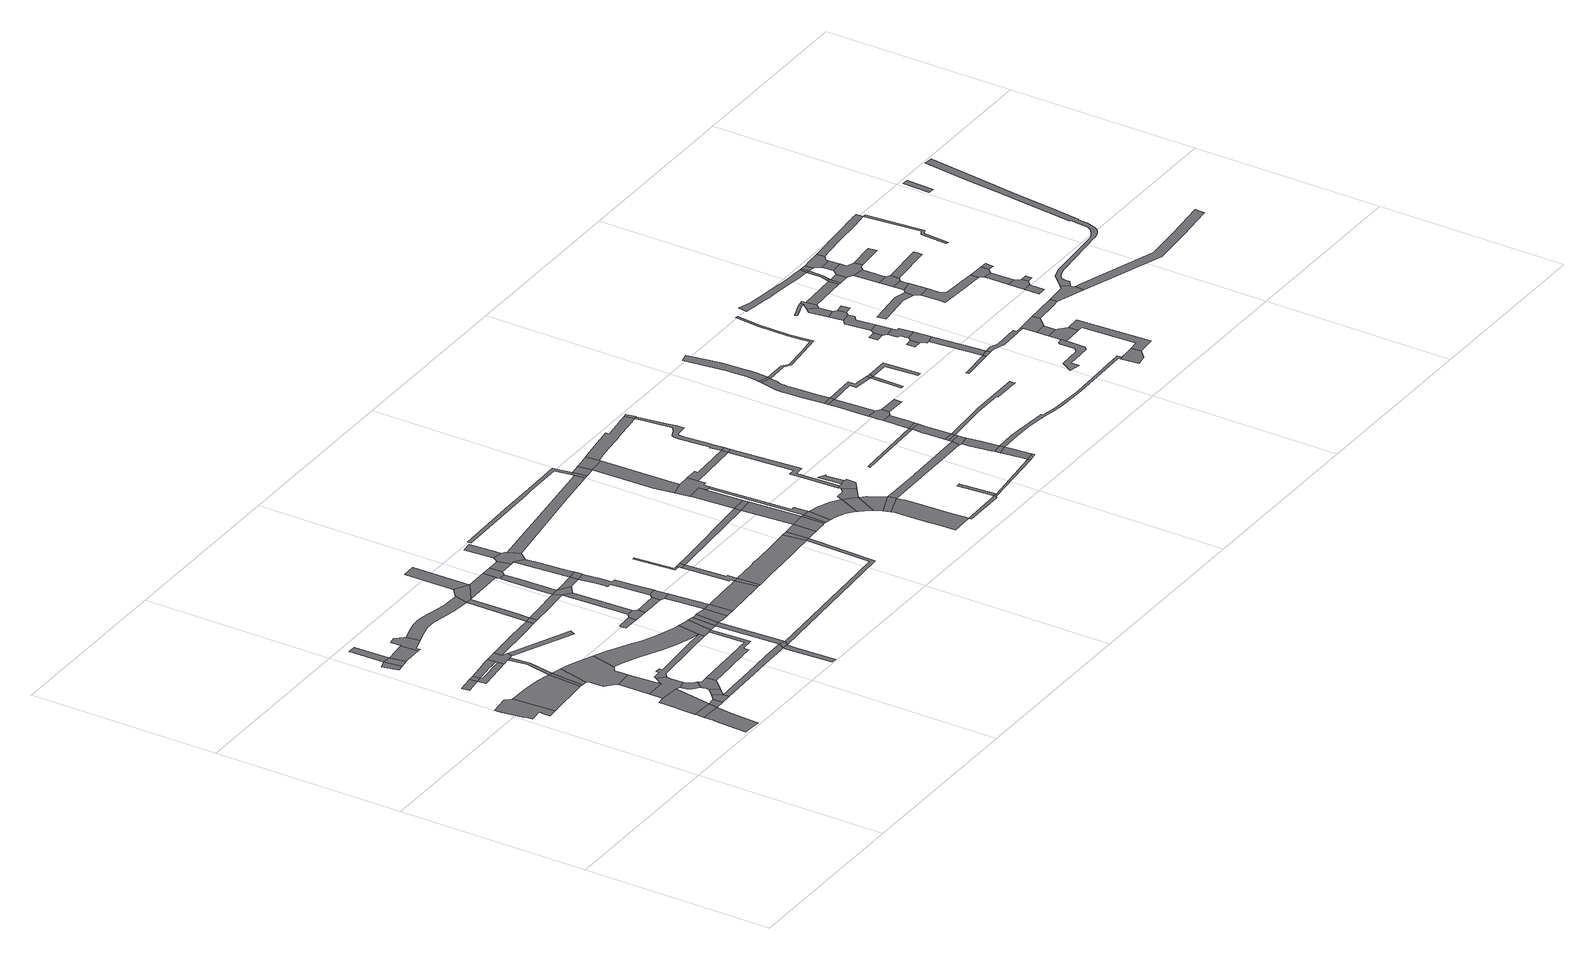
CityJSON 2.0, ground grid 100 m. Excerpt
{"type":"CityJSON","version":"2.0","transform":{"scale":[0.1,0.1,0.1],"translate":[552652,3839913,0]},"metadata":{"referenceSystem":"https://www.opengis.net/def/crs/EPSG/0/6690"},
"CityObjects":{
"road1":{"type":"Road","geometry":[{"type":"MultiSurface","lod":"1","boundaries":[[[0,1,2,3,4,5,6,7,8,9,10,11,12,13]]]}]},
"road2":{"type":"Road","attributes":{"RoadStructureAttribute.sectionType":"1"},"geometry":[{"type":"MultiSurface","lod":"1","boundaries":[[[14,15,16,17,18]]]}]},
"road3":{"type":"Road","attributes":{"RoadStructureAttribute.sectionType":"1"},"geometry":[{"type":"MultiSurface","lod":"1","boundaries":[[[19,20,21,22,23,24,25,26,27,28,29]]]}]},
"road4":{"type":"Road","attributes":{"RoadStructureAttribute.sectionType":"1"},"geometry":[{"type":"MultiSurface","lod":"1","boundaries":[[[30,31,32,33,13,12,34,35]]]}]},
"road5":{"type":"Road","geometry":[{"type":"MultiSurface","lod":"1","boundaries":[[[36,37,19,29,38]]]}]},
"road6":{"type":"Road","geometry":[{"type":"MultiSurface","lod":"1","boundaries":[[[39,40,14,18,41]]]}]},
"road7":{"type":"Road","attributes":{"RoadStructureAttribute.sectionType":"1"},"geometry":[{"type":"MultiSurface","lod":"1","boundaries":[[[42,43,44,45,46]]]}]},
"road8":{"type":"Road","attributes":{"RoadStructureAttribute.sectionType":"1"},"geometry":[{"type":"MultiSurface","lod":"1","boundaries":[[[47,48,49,50,51,36,38,52,53]]]}]},
"road9":{"type":"Road","geometry":[{"type":"MultiSurface","lod":"1","boundaries":[[[42,46,54,55,56]]]}]},
"road10":{"type":"Road","attributes":{"RoadStructureAttribute.sectionType":"1"},"geometry":[{"type":"MultiSurface","lod":"1","boundaries":[[[57,58,41,18,59,60]]]}]},
"road11":{"type":"Road","attributes":{"RoadStructureAttribute.sectionType":"1"},"geometry":[{"type":"MultiSurface","lod":"1","boundaries":[[[61,38,29,62]]]}]},
"road12":{"type":"Road","geometry":[{"type":"MultiSurface","lod":"1","boundaries":[[[63,64,65,42,56]]]}]},
"road13":{"type":"Road","attributes":{"RoadStructureAttribute.sectionType":"1"},"geometry":[{"type":"MultiSurface","lod":"1","boundaries":[[[66,67,68,39,41,69,70,71]]]}]},
"road14":{"type":"Road","geometry":[{"type":"MultiSurface","lod":"1","boundaries":[[[35,34,72,73]]]}]},
"road15":{"type":"Road","attributes":{"RoadStructureAttribute.sectionType":"1"},"geometry":[{"type":"MultiSurface","lod":"1","boundaries":[[[74,55,54,75,76]]]}]},
"road16":{"type":"Road","geometry":[{"type":"MultiSurface","lod":"1","boundaries":[[[77,61,62,78,79]]]}]},
"road17":{"type":"Road","attributes":{"RoadStructureAttribute.sectionType":"1"},"geometry":[{"type":"MultiSurface","lod":"1","boundaries":[[[80,73,72,81,82]]]}]},
"road18":{"type":"Road","attributes":{"RoadStructureAttribute.sectionType":"1"},"geometry":[{"type":"MultiSurface","lod":"1","boundaries":[[[83,84,85,86]]]}]},
"road19":{"type":"Road","geometry":[{"type":"MultiSurface","lod":"1","boundaries":[[[87,86,85,47,53,88,89,90,91]]]}]},
"road20":{"type":"Road","attributes":{"RoadStructureAttribute.sectionType":"1"},"geometry":[{"type":"MultiSurface","lod":"1","boundaries":[[[92,77,79,93]]]}]},
"road21":{"type":"Road","attributes":{"RoadStructureAttribute.sectionType":"1"},"geometry":[{"type":"MultiSurface","lod":"1","boundaries":[[[94,95,96,97,35,73]]]}]},
"road22":{"type":"Road","attributes":{"RoadStructureAttribute.sectionType":"1"},"geometry":[{"type":"MultiSurface","lod":"1","boundaries":[[[98,99,89,88,100,101,102,103]]]}]},
"road23":{"type":"Road","geometry":[{"type":"MultiSurface","lod":"1","boundaries":[[[104,105,106,107,108,82,81,109,110,111,112,84,83,113,114,115,116,117,118,119]]]}]},
"road24":{"type":"Road","geometry":[{"type":"MultiSurface","lod":"1","boundaries":[[[120,66,71,57,60,96,95,121,122,123]]]}]},
"road25":{"type":"Road","geometry":[{"type":"MultiSurface","lod":"1","boundaries":[[[124,125,103,102,126,127,92,93,128,129]]]}]},
"road26":{"type":"Road","geometry":[{"type":"MultiSurface","lod":"1","boundaries":[[[130,131,132,133,134,135,74,76,136,137,138,139,140,141]]]}]},
"road27":{"type":"Road","attributes":{"RoadStructureAttribute.sectionType":"1"},"geometry":[{"type":"MultiSurface","lod":"1","boundaries":[[[142,143,122,121]]]}]},
"road28":{"type":"Road","attributes":{"RoadStructureAttribute.sectionType":"1"},"geometry":[{"type":"MultiSurface","lod":"1","boundaries":[[[144,145,146,147,120,123,148,149]]]}]},
"road29":{"type":"Road","attributes":{"RoadStructureAttribute.sectionType":"1"},"geometry":[{"type":"MultiSurface","lod":"1","boundaries":[[[150,151,152,153,154,79,78,155,156,157,158,159]]]}]},
"road30":{"type":"Road","attributes":{"RoadStructureAttribute.sectionType":"1"},"geometry":[{"type":"MultiSurface","lod":"1","boundaries":[[[160,161,162,163,164,165,166,87,91,167,168,169]]]}]},
"road31":{"type":"Road","attributes":{"RoadStructureAttribute.sectionType":"1"},"geometry":[{"type":"MultiSurface","lod":"1","boundaries":[[[170,171,172,173,174,175,176,141,140,177,178,179,180,181,182,183,184,185,186,187]]]}]},
"road32":{"type":"Road","attributes":{"RoadStructureAttribute.sectionType":"1"},"geometry":[{"type":"MultiSurface","lod":"1","boundaries":[[[188,189,190,191,192,193,194,195,119,118,196,197,198,199,200,201,202,160,203]]]}]},
"road33":{"type":"Road","attributes":{"RoadStructureAttribute.sectionType":"1"},"geometry":[{"type":"MultiSurface","lod":"1","boundaries":[[[204,205,206,207,208,209,210,211,212,213,214,215,216,129,128]]]}]},
"road34":{"type":"Road","geometry":[{"type":"MultiSurface","lod":"1","boundaries":[[[217,144,149,218]]]}]},
"road35":{"type":"Road","attributes":{"RoadStructureAttribute.sectionType":"1"},"geometry":[{"type":"MultiSurface","lod":"1","boundaries":[[[159,219,220,221,222,223,224,225]]]}]},
"road36":{"type":"Road","attributes":{"RoadStructureAttribute.sectionType":"1"},"geometry":[{"type":"MultiSurface","lod":"1","boundaries":[[[186,226,144,217,227,228]]]}]},
"road37":{"type":"Road","geometry":[{"type":"MultiSurface","lod":"1","boundaries":[[[150,159,225,229]]]}]},
"road38":{"type":"Road","geometry":[{"type":"MultiSurface","lod":"1","boundaries":[[[230,231,232,233,234,235,236,237]]]}]},
"road39":{"type":"Road","geometry":[{"type":"MultiSurface","lod":"1","boundaries":[[[238,203,160,169,239,212,211,240]]]}]},
"road40":{"type":"Road","attributes":{"RoadStructureAttribute.sectionType":"1"},"geometry":[{"type":"MultiSurface","lod":"1","boundaries":[[[241,242,217,218,243,244,245]]]}]},
"road41":{"type":"Road","attributes":{"RoadStructureAttribute.sectionType":"1"},"geometry":[{"type":"MultiSurface","lod":"1","boundaries":[[[246,247,150,229]]]}]},
"road42":{"type":"Road","geometry":[{"type":"MultiSurface","lod":"1","boundaries":[[[248,249,250,187,186,228,251]]]}]},
"road43":{"type":"Road","geometry":[{"type":"MultiSurface","lod":"1","boundaries":[[[252,230,237,253,254,255,256,257]]]}]},
"road44":{"type":"Road","attributes":{"RoadStructureAttribute.sectionType":"1"},"geometry":[{"type":"MultiSurface","lod":"1","boundaries":[[[240,211,247,258]]]}]},
"road45":{"type":"Road","geometry":[{"type":"MultiSurface","lod":"1","boundaries":[[[259,258,247,246,260]]]}]},
"road46":{"type":"Road","attributes":{"RoadStructureAttribute.sectionType":"1"},"geometry":[{"type":"MultiSurface","lod":"1","boundaries":[[[245,261,262,263,264,265,252,257,266,267,268,269]]]}]},
"road47":{"type":"Road","attributes":{"RoadStructureAttribute.sectionType":"1"},"geometry":[{"type":"MultiSurface","lod":"1","boundaries":[[[270,271,251,228,272,273,274,275]]]}]},
"road48":{"type":"Road","attributes":{"RoadStructureAttribute.sectionType":"1"},"geometry":[{"type":"MultiSurface","lod":"1","boundaries":[[[276,277,248,251]]]}]},
"road49":{"type":"Road","attributes":{"RoadStructureAttribute.sectionType":"1"},"geometry":[{"type":"MultiSurface","lod":"1","boundaries":[[[278,279,280,260,246,281,282,283]]]}]},
"road50":{"type":"Road","attributes":{"RoadStructureAttribute.sectionType":"1"},"geometry":[{"type":"MultiSurface","lod":"1","boundaries":[[[284,285,286,255,254,287,288,289]]]}]},
"road51":{"type":"Road","geometry":[{"type":"MultiSurface","lod":"1","boundaries":[[[290,241,245,269,291,292,293]]]}]},
"road52":{"type":"Road","attributes":{"RoadStructureAttribute.sectionType":"1"},"geometry":[{"type":"MultiSurface","lod":"1","boundaries":[[[294,295,296,297,298,299,300,241,290]]]}]},
"road53":{"type":"Road","geometry":[{"type":"MultiSurface","lod":"1","boundaries":[[[301,283,282,302,303,304]]]}]},
"road54":{"type":"Road","attributes":{"RoadStructureAttribute.sectionType":"1"},"geometry":[{"type":"MultiSurface","lod":"1","boundaries":[[[305,306,307,283,301]]]}]},
"road55":{"type":"Road","attributes":{"RoadStructureAttribute.sectionType":"1"},"geometry":[{"type":"MultiSurface","lod":"1","boundaries":[[[308,309,310,290,293,311,312]]]}]},
"road56":{"type":"Road","geometry":[{"type":"MultiSurface","lod":"1","boundaries":[[[313,270,275,314,315,298,297,316]]]}]},
"road57":{"type":"Road","geometry":[{"type":"MultiSurface","lod":"1","boundaries":[[[317,318,319,284,289,306,305]]]}]},
"road58":{"type":"Road","attributes":{"RoadStructureAttribute.sectionType":"1"},"geometry":[{"type":"MultiSurface","lod":"1","boundaries":[[[320,321,322,323,324,325,326,327,312,328,329,330,331,332,333,334,335,336,319,318]]]}]},
"road59":{"type":"Road","attributes":{"RoadStructureAttribute.sectionType":"1"},"geometry":[{"type":"MultiSurface","lod":"1","boundaries":[[[337,338,313,316,339]]]}]},
"road60":{"type":"Road","geometry":[{"type":"MultiSurface","lod":"1","boundaries":[[[340,341,308,312,327]]]}]},
"road61":{"type":"Road","attributes":{"RoadStructureAttribute.sectionType":"1"},"geometry":[{"type":"MultiSurface","lod":"1","boundaries":[[[342,343,344,345,346,347,304,303,348,349,350,351,352]]]}]},
"road62":{"type":"Road","attributes":{"RoadStructureAttribute.sectionType":"1"},"geometry":[{"type":"MultiSurface","lod":"1","boundaries":[[[353,354,355,308,341,356,357,358]]]}]},
"road63":{"type":"Road","geometry":[{"type":"MultiSurface","lod":"1","boundaries":[[[359,360,361,337,339,362,353,358,363,364,365,366,367]]]}]},
"road64":{"type":"Road","attributes":{"RoadStructureAttribute.sectionType":"1"},"geometry":[{"type":"MultiSurface","lod":"1","boundaries":[[[368,369,370,359,367]]]}]},
"road65":{"type":"Road","attributes":{"RoadStructureAttribute.sectionType":"1"},"geometry":[{"type":"MultiSurface","lod":"1","boundaries":[[[371,372,373,374,375,376,229,225]]]}]},
"road66":{"type":"Road","geometry":[{"type":"MultiSurface","lod":"1","boundaries":[[[377,342,352,378]]]}]},
"road67":{"type":"Road","attributes":{"RoadStructureAttribute.sectionType":"1"},"geometry":[{"type":"MultiSurface","lod":"1","boundaries":[[[379,380,381,382,383,384,342,377]]]}]},
"road68":{"type":"Road","geometry":[{"type":"MultiSurface","lod":"1","boundaries":[[[385,386,387,388,389,390]]]}]},
"road69":{"type":"Road","geometry":[{"type":"MultiSurface","lod":"1","boundaries":[[[391,390,389,382,381]]]}]},
"road70":{"type":"Road","attributes":{"RoadStructureAttribute.sectionType":"1"},"geometry":[{"type":"MultiSurface","lod":"1","boundaries":[[[392,393,394,395,396,397,377,378,398,399,400,401,402,403,374]]]}]},
"road71":{"type":"Road","attributes":{"RoadStructureAttribute.sectionType":"1"},"geometry":[{"type":"MultiSurface","lod":"1","boundaries":[[[404,405,406,407,364,363,408,409,410,411,412,413,414,415]]]}]},
"road72":{"type":"Road","attributes":{"RoadStructureAttribute.sectionType":"1"},"geometry":[{"type":"MultiSurface","lod":"1","boundaries":[[[416,417,391,381,418,419]]]}]},
"road73":{"type":"Road","attributes":{"RoadStructureAttribute.sectionType":"1"},"geometry":[{"type":"MultiSurface","lod":"1","boundaries":[[[420,421,422,423,424,425,426,427,428,429,430,431,432,433]]]}]},
"road74":{"type":"Road","geometry":[{"type":"MultiSurface","lod":"1","boundaries":[[[434,392,374,373]]]}]},
"road75":{"type":"Road","attributes":{"RoadStructureAttribute.sectionType":"1"},"geometry":[{"type":"MultiSurface","lod":"1","boundaries":[[[435,434,373,436,437]]]}]},
"road76":{"type":"Road","geometry":[{"type":"MultiSurface","lod":"1","boundaries":[[[438,435,437,439,440,441]]]}]},
"road77":{"type":"Road","attributes":{"RoadStructureAttribute.sectionType":"1"},"geometry":[{"type":"MultiSurface","lod":"1","boundaries":[[[438,441,442,443]]]}]},
"road78":{"type":"Road","attributes":{"RoadStructureAttribute.sectionType":"1"},"geometry":[{"type":"MultiSurface","lod":"1","boundaries":[[[444,419,435,438]]]}]},
"road79":{"type":"Road","geometry":[{"type":"MultiSurface","lod":"1","boundaries":[[[443,442,445,446]]]}]},
"road80":{"type":"Road","geometry":[{"type":"MultiSurface","lod":"1","boundaries":[[[447,416,419,444]]]}]},
"road81":{"type":"Road","attributes":{"RoadStructureAttribute.sectionType":"1"},"geometry":[{"type":"MultiSurface","lod":"1","boundaries":[[[448,449,450,416,447]]]}]},
"road82":{"type":"Road","attributes":{"RoadStructureAttribute.sectionType":"1"},"geometry":[{"type":"MultiSurface","lod":"1","boundaries":[[[451,452,453,454,443,446]]]}]},
"road83":{"type":"Road","geometry":[{"type":"MultiSurface","lod":"1","boundaries":[[[432,431,404,415,455]]]}]},
"road84":{"type":"Road","geometry":[{"type":"MultiSurface","lod":"1","boundaries":[[[456,457,458,459,460,461,446,445,462,463,464,465,466]]]}]},
"road85":{"type":"Road","geometry":[{"type":"MultiSurface","lod":"1","boundaries":[[[467,468,469,449,448,470,471,454,453,472,473,474]]]}]},
"road86":{"type":"Road","attributes":{"RoadStructureAttribute.sectionType":"1"},"geometry":[{"type":"MultiSurface","lod":"1","boundaries":[[[475,432,455,476,477]]]}]},
"road87":{"type":"Road","attributes":{"RoadStructureAttribute.sectionType":"1"},"geometry":[{"type":"MultiSurface","lod":"1","boundaries":[[[478,479,477,480,481,482,469,468]]]}]},
"road88":{"type":"Road","attributes":{"RoadStructureAttribute.sectionType":"1"},"geometry":[{"type":"MultiSurface","lod":"1","boundaries":[[[483,484,485,486,487,488,489,490,491,492,493,494,495,496,497,498]]]}]},
"road89":{"type":"Road","attributes":{"RoadStructureAttribute.sectionType":"1"},"geometry":[{"type":"MultiSurface","lod":"1","boundaries":[[[466,465,499,500,501,502]]]}]},
"road90":{"type":"Road","geometry":[{"type":"MultiSurface","lod":"1","boundaries":[[[503,504,505,475,477,479,506,507,508]]]}]},
"road91":{"type":"Road","geometry":[{"type":"MultiSurface","lod":"1","boundaries":[[[509,510,511,512,490,489]]]}]},
"road92":{"type":"Road","attributes":{"RoadStructureAttribute.sectionType":"1"},"geometry":[{"type":"MultiSurface","lod":"1","boundaries":[[[513,514,515,516,502,501,517,511,510]]]}]},
"road93":{"type":"Road","attributes":{"RoadStructureAttribute.sectionType":"1"},"geometry":[{"type":"MultiSurface","lod":"1","boundaries":[[[518,519,520,466,502,521]]]}]},
"road94":{"type":"Road","attributes":{"RoadStructureAttribute.sectionType":"1"},"geometry":[{"type":"MultiSurface","lod":"1","boundaries":[[[522,523,498,524,525,526]]]}]},
"road95":{"type":"Road","geometry":[{"type":"MultiSurface","lod":"1","boundaries":[[[527,528,529,530,531,532,518,521]]]}]},
"road96":{"type":"Road","attributes":{"RoadStructureAttribute.sectionType":"1"},"geometry":[{"type":"MultiSurface","lod":"1","boundaries":[[[533,534,467,474,535,536,537]]]}]},
"road97":{"type":"Road","attributes":{"RoadStructureAttribute.sectionType":"1"},"geometry":[{"type":"MultiSurface","lod":"1","boundaries":[[[538,539,540,530,529]]]}]},
"road98":{"type":"Road","attributes":{"RoadStructureAttribute.sectionType":"1"},"geometry":[{"type":"MultiSurface","lod":"1","boundaries":[[[541,542,543,536,544,545,532,531]]]}]},
"road99":{"type":"Road","geometry":[{"type":"MultiSurface","lod":"1","boundaries":[[[546,547,548,522,549]]]}]},
"road100":{"type":"Road","attributes":{"RoadStructureAttribute.sectionType":"1"},"geometry":[{"type":"MultiSurface","lod":"1","boundaries":[[[550,551,552,553,554,555,556,503,508,557,558,559,560,561,562,563,564]]]}]},
"road101":{"type":"Road","geometry":[{"type":"MultiSurface","lod":"1","boundaries":[[[565,537,536,543]]]}]},
"road102":{"type":"Road","attributes":{"RoadStructureAttribute.sectionType":"1"},"geometry":[{"type":"MultiSurface","lod":"1","boundaries":[[[566,567,568,569,570,509,489,571,572,573,574]]]}]},
"road103":{"type":"Road","attributes":{"RoadStructureAttribute.sectionType":"1"},"geometry":[{"type":"MultiSurface","lod":"1","boundaries":[[[575,576,577,578,579,580,581,582,583,584,585,564,586,587,588,589,590,591,592,593,594,595,596,597,598,537,565]]]}]},
"road104":{"type":"Road","attributes":{"RoadStructureAttribute.sectionType":"1"},"geometry":[{"type":"MultiSurface","lod":"1","boundaries":[[[599,549,522,526,600]]]}]},
"road105":{"type":"Road","geometry":[{"type":"MultiSurface","lod":"1","boundaries":[[[601,550,564,585,602]]]}]},
"road106":{"type":"Road","attributes":{"RoadStructureAttribute.sectionType":"1"},"geometry":[{"type":"MultiSurface","lod":"1","boundaries":[[[603,604,605,606,607,608,609]]]}]},
"road107":{"type":"Road","geometry":[{"type":"MultiSurface","lod":"1","boundaries":[[[610,599,600,611]]]}]},
"road108":{"type":"Road","attributes":{"RoadStructureAttribute.sectionType":"1"},"geometry":[{"type":"MultiSurface","lod":"1","boundaries":[[[612,613,614,615,599,610]]]}]},
"road109":{"type":"Road","geometry":[{"type":"MultiSurface","lod":"1","boundaries":[[[616,617,613,612]]]}]},
"road110":{"type":"Road","attributes":{"RoadStructureAttribute.sectionType":"1"},"geometry":[{"type":"MultiSurface","lod":"1","boundaries":[[[618,619,620,621,622,617,616]]]}]},
"road111":{"type":"Road","geometry":[{"type":"MultiSurface","lod":"1","boundaries":[[[623,624,566,574,620,619]]]}]},
"road112":{"type":"Road","attributes":{"RoadStructureAttribute.sectionType":"1"},"geometry":[{"type":"MultiSurface","lod":"1","boundaries":[[[625,626,627,566,624]]]}]},
"road113":{"type":"Road","geometry":[{"type":"MultiSurface","lod":"1","boundaries":[[[628,629,626,625]]]}]},
"road114":{"type":"Road","attributes":{"RoadStructureAttribute.sectionType":"1"},"geometry":[{"type":"MultiSurface","lod":"1","boundaries":[[[630,631,609,632,633,634,629,628]]]}]},
"road115":{"type":"Road","geometry":[{"type":"MultiSurface","lod":"1","boundaries":[[[635,603,609,631]]]}]},
"road116":{"type":"Road","attributes":{"RoadStructureAttribute.sectionType":"1"},"geometry":[{"type":"MultiSurface","lod":"1","boundaries":[[[636,637,638,639,603,635]]]}]},
"road117":{"type":"Road","geometry":[{"type":"MultiSurface","lod":"1","boundaries":[[[640,641,642,643,638,637,644,645]]]}]},
"road118":{"type":"Road","attributes":{"RoadStructureAttribute.sectionType":"1"},"geometry":[{"type":"MultiSurface","lod":"1","boundaries":[[[646,647,648,641,640,649,650,651,652]]]}]},
"road119":{"type":"Road","geometry":[{"type":"MultiSurface","lod":"1","boundaries":[[[653,654,646,652]]]}]},
"road120":{"type":"Road","geometry":[{"type":"MultiSurface","lod":"1","boundaries":[[[655,656,645,644]]]}]},
"road121":{"type":"Road","attributes":{"RoadStructureAttribute.sectionType":"1"},"geometry":[{"type":"MultiSurface","lod":"1","boundaries":[[[657,658,659,660,661,662,663,664,665,654,653,666,667,668,669,670,671,672,673,674]]]}]},
"road122":{"type":"Road","geometry":[{"type":"MultiSurface","lod":"1","boundaries":[[[675,657,674,676]]]}]},
"road123":{"type":"Road","attributes":{"RoadStructureAttribute.sectionType":"1"},"geometry":[{"type":"MultiSurface","lod":"1","boundaries":[[[677,678,679,680,681,682,683,684,685,686,628,625]]]}]},
"road124":{"type":"Road","attributes":{"RoadStructureAttribute.sectionType":"1"},"geometry":[{"type":"MultiSurface","lod":"1","boundaries":[[[687,688,653,652,689,690,691,692]]]}]},
"road125":{"type":"Road","attributes":{"RoadStructureAttribute.sectionType":"1"},"geometry":[{"type":"MultiSurface","lod":"1","boundaries":[[[693,694,695,696,697,698,699,700,701,702,703,704,705,706,707,708,709,710,711,712,675,676]]]}]},
"road126":{"type":"Road","geometry":[{"type":"MultiSurface","lod":"1","boundaries":[[[691,713,714,715,716]]]}]},
"road127":{"type":"Road","geometry":[{"type":"MultiSurface","lod":"1","boundaries":[[[692,691,716,717]]]}]},
"road128":{"type":"Road","attributes":{"RoadStructureAttribute.sectionType":"1"},"geometry":[{"type":"MultiSurface","lod":"1","boundaries":[[[718,719,720,721,722,723,724,725,616,612,726,727,728,729,730,731,732,733,734,735]]]}]},
"road129":{"type":"Road","attributes":{"RoadStructureAttribute.sectionType":"1"},"geometry":[{"type":"MultiSurface","lod":"1","boundaries":[[[736,737,738,739,740,717,716]]]}]},
"road130":{"type":"Road","attributes":{"RoadStructureAttribute.sectionType":"1"},"geometry":[{"type":"MultiSurface","lod":"1","boundaries":[[[741,742,743,744,745,746,747,748,676,674,749,750,751,752,753,754,755,756]]]}]},
"road131":{"type":"Road","geometry":[{"type":"MultiSurface","lod":"1","boundaries":[[[757,758,759,760]]]}]},
"road132":{"type":"Road","geometry":[{"type":"MultiSurface","lod":"1","boundaries":[[[761,762,763,764]]]}]},
"road133":{"type":"Road","geometry":[{"type":"MultiSurface","lod":"1","boundaries":[[[765,757,760,766]]]}]},
"road134":{"type":"Road","geometry":[{"type":"MultiSurface","lod":"1","boundaries":[[[767,768,769,770]]]}]},
"road135":{"type":"Road","attributes":{"RoadStructureAttribute.sectionType":"1"},"geometry":[{"type":"MultiSurface","lod":"1","boundaries":[[[771,772,757,765]]]}]},
"road136":{"type":"Road","geometry":[{"type":"MultiSurface","lod":"1","boundaries":[[[773,774,761,764,775,776,772,771]]]}]},
"road137":{"type":"Road","attributes":{"RoadStructureAttribute.sectionType":"1"},"geometry":[{"type":"MultiSurface","lod":"1","boundaries":[[[777,778,779,780,781,782,774,773]]]}]},
"road138":{"type":"Road","geometry":[{"type":"MultiSurface","lod":"1","boundaries":[[[783,784,767,770,780,779]]]}]},
"road139":{"type":"Road","attributes":{"RoadStructureAttribute.sectionType":"1"},"geometry":[{"type":"MultiSurface","lod":"1","boundaries":[[[785,786,787,788,789,790,791,792,793,794,795,796]]]}]},
"road140":{"type":"Road","attributes":{"RoadStructureAttribute.sectionType":"1"},"geometry":[{"type":"MultiSurface","lod":"1","boundaries":[[[797,798,799,800,801,784,783]]]}]},
"road141":{"type":"Road","attributes":{"RoadStructureAttribute.sectionType":"1"},"geometry":[{"type":"MultiSurface","lod":"1","boundaries":[[[802,803,804,805,765,766,806,807,808,809]]]}]},
"road142":{"type":"Road","geometry":[{"type":"MultiSurface","lod":"1","boundaries":[[[810,811,735,734,812,813,814,815]]]}]},
"road143":{"type":"Road","geometry":[{"type":"MultiSurface","lod":"1","boundaries":[[[816,817,818,819,820,821,822,823,824,825]]]}]},
"road144":{"type":"Road","geometry":[{"type":"MultiSurface","lod":"1","boundaries":[[[826,827,800,799,828,829]]]}]},
"road145":{"type":"Road","attributes":{"RoadStructureAttribute.sectionType":"1"},"geometry":[{"type":"MultiSurface","lod":"1","boundaries":[[[830,831,827,826,832]]]}]},
"road146":{"type":"Road","geometry":[{"type":"MultiSurface","lod":"1","boundaries":[[[833,816,825,830,832,834,835]]]}]},
"road147":{"type":"Road","geometry":[{"type":"MultiSurface","lod":"1","boundaries":[[[836,837,829,828]]]}]},
"road148":{"type":"Road","attributes":{"RoadStructureAttribute.sectionType":"1"},"geometry":[{"type":"MultiSurface","lod":"1","boundaries":[[[838,839,840,841]]]}]},
"road149":{"type":"Road","geometry":[{"type":"MultiSurface","lod":"1","boundaries":[[[841,840,785,796,842,843]]]}]},
"road150":{"type":"Road","attributes":{"RoadStructureAttribute.sectionType":"1"},"geometry":[{"type":"MultiSurface","lod":"1","boundaries":[[[844,845,846,847,848,849,850,851,852,853,854,855,856,857,858,859,860,861,862,863,864,865]]]}]},
"road151":{"type":"Road","geometry":[{"type":"MultiSurface","lod":"1","boundaries":[[[866,809,808,867,868,839,838,869]]]}]},
"road152":{"type":"Road","attributes":{"RoadStructureAttribute.sectionType":"1"},"geometry":[{"type":"MultiSurface","lod":"1","boundaries":[[[870,871,872,873,874,875,876,877]]]}]},
"road153":{"type":"Road","attributes":{"RoadStructureAttribute.sectionType":"1"},"geometry":[{"type":"MultiSurface","lod":"1","boundaries":[[[878,879,843,842,880,881,810,815]]]}]},
"road154":{"type":"Road","attributes":{"RoadStructureAttribute.sectionType":"1"},"geometry":[{"type":"MultiSurface","lod":"1","boundaries":[[[882,835,834,883]]]}]},
"road155":{"type":"Road","geometry":[{"type":"MultiSurface","lod":"1","boundaries":[[[884,882,883,885,886,887]]]}]},
"road156":{"type":"Road","attributes":{"RoadStructureAttribute.sectionType":"1"},"geometry":[{"type":"MultiSurface","lod":"1","boundaries":[[[888,889,866,869,890,891]]]}]},
"road157":{"type":"Road","geometry":[{"type":"MultiSurface","lod":"1","boundaries":[[[892,893,877,876,894,895,896,897]]]}]},
"road158":{"type":"Road","attributes":{"RoadStructureAttribute.sectionType":"1"},"geometry":[{"type":"MultiSurface","lod":"1","boundaries":[[[898,886,885,899]]]}]},
"road159":{"type":"Road","attributes":{"RoadStructureAttribute.sectionType":"1"},"geometry":[{"type":"MultiSurface","lod":"1","boundaries":[[[864,900,884,887,901,902]]]}]},
"road160":{"type":"Road","attributes":{"RoadStructureAttribute.sectionType":"1"},"geometry":[{"type":"MultiSurface","lod":"1","boundaries":[[[903,904,905,906,893,892]]]}]},
"road161":{"type":"Road","geometry":[{"type":"MultiSurface","lod":"1","boundaries":[[[865,864,902,907]]]}]},
"road162":{"type":"Road","geometry":[{"type":"MultiSurface","lod":"1","boundaries":[[[908,909,905,904,910,911]]]}]},
"road163":{"type":"Road","attributes":{"RoadStructureAttribute.sectionType":"1"},"geometry":[{"type":"MultiSurface","lod":"1","boundaries":[[[907,902,912,913,914,915,916,917]]]}]},
"road164":{"type":"Road","attributes":{"RoadStructureAttribute.sectionType":"1"},"geometry":[{"type":"MultiSurface","lod":"1","boundaries":[[[918,909,908,919,920]]]}]},
"road165":{"type":"Road","attributes":{"RoadStructureAttribute.sectionType":"1"},"geometry":[{"type":"MultiSurface","lod":"1","boundaries":[[[921,922,923,897,896,924,925,926,927,928,929]]]}]},
"road166":{"type":"Road","geometry":[{"type":"MultiSurface","lod":"1","boundaries":[[[930,931,932,898,899,918,920,933,934,935]]]}]},
"road167":{"type":"Road","attributes":{"RoadStructureAttribute.sectionType":"1"},"geometry":[{"type":"MultiSurface","lod":"1","boundaries":[[[936,937,932,931]]]}]},
"road168":{"type":"Road","geometry":[{"type":"MultiSurface","lod":"1","boundaries":[[[938,939,940,941,942,917,916,943,937,936,944,945]]]}]},
"road169":{"type":"Road","geometry":[{"type":"MultiSurface","lod":"1","boundaries":[[[946,947,888,891,948,949,950,951,952]]]}]},
"road170":{"type":"Road","attributes":{"RoadStructureAttribute.sectionType":"1"},"geometry":[{"type":"MultiSurface","lod":"1","boundaries":[[[953,954,955,956,957]]]}]},
"road171":{"type":"Road","attributes":{"RoadStructureAttribute.sectionType":"1"},"geometry":[{"type":"MultiSurface","lod":"1","boundaries":[[[958,953,957,959,960,961,962]]]}]},
"road172":{"type":"Road","attributes":{"RoadStructureAttribute.sectionType":"1"},"geometry":[{"type":"MultiSurface","lod":"1","boundaries":[[[963,958,962,964]]]}]},
"road173":{"type":"Road","attributes":{"RoadStructureAttribute.sectionType":"1"},"geometry":[{"type":"MultiSurface","lod":"1","boundaries":[[[965,966,967,968,969,911,910]]]}]},
"road174":{"type":"Road","attributes":{"RoadStructureAttribute.sectionType":"1"},"geometry":[{"type":"MultiSurface","lod":"1","boundaries":[[[929,928,963,964,970,971]]]}]},
"road175":{"type":"Road","geometry":[{"type":"MultiSurface","lod":"1","boundaries":[[[972,973,974,935,934]]]}]},
"road176":{"type":"Road","geometry":[{"type":"MultiSurface","lod":"1","boundaries":[[[975,976,977,978,960,959]]]}]},
"road177":{"type":"Road","geometry":[{"type":"MultiSurface","lod":"1","boundaries":[[[979,980,981,971,970]]]}]},
"road178":{"type":"Road","attributes":{"RoadStructureAttribute.sectionType":"1"},"geometry":[{"type":"MultiSurface","lod":"1","boundaries":[[[982,983,984,985,986,987,988,989,990,938,945,991,992,993,994,995,996,997]]]}]},
"road179":{"type":"Road","attributes":{"RoadStructureAttribute.sectionType":"1"},"geometry":[{"type":"MultiSurface","lod":"1","boundaries":[[[998,999,1000,1001,1002,1003,1004,1005,1006,997]]]}]},
"road180":{"type":"Road","attributes":{"RoadStructureAttribute.sectionType":"1"},"geometry":[{"type":"MultiSurface","lod":"1","boundaries":[[[1007,1008,1009,1010,1011,950,949,1012,1013,1014,1015,1016]]]}]},
"road181":{"type":"Road","attributes":{"RoadStructureAttribute.sectionType":"1"},"geometry":[{"type":"MultiSurface","lod":"1","boundaries":[[[1017,1018,1019,1020,1021,1022,1023,1024,1025,1026,1027,1028,1029,1030,1031,1032,946,952,1033,1034,1035,1036,1037,1038,1039,1040,1041,1042,1043,1044,1045,1046,1047,1048,1049,1050,1051,1052,1053,1054,1055,1056,1057,1058,1059,1060]]]}]},
"road182":{"type":"Road","geometry":[{"type":"MultiSurface","lod":"1","boundaries":[[[1061,1062,1063,1064,1065]]]}]}
},
"vertices":[
[114,1110,0],[107,1118,0],[7,1108,0],[9,1079,0],[24,959,0],[26,959,0],[28,946,0],[32,917,0],[37,917,0],[102,925,0],[97,903,0],[100,863,0],[147,867,0],[136,1089,0],
[182,1351,0],[93,1340,0],[96,1299,0],[97,1299,0],[185,1311,0],
[459,250,0],[458,196,0],[458,193,0],[449,19,0],[547,11,0],[550,66,0],[553,130,0],[556,161,0],[560,198,0],[565,238,0],[567,246,0],
[389,1065,0],[340,1077,0],[279,1084,0],[201,1090,0],[398,884,0],[411,1060,0],
[460,299,0],[460,287,0],[575,295,0],
[214,1355,0],[203,1354,0],[218,1316,0],
[109,1771,0],[100,1768,0],[64,1756,0],[83,1672,0],[119,1678,0],
[507,501,0],[497,501,0],[464,498,0],[463,454,0],[461,333,0],[577,306,0],[608,494,0],
[165,1685,0],[154,1766,0],[154,1769,0],
[383,1320,0],[220,1303,0],[191,1266,0],[385,1288,0],
[618,298,0],[619,248,0],
[149,1957,0],[128,1957,0],[107,1957,0],
[378,1373,0],[327,1369,0],[320,1368,0],[325,1329,0],[330,1329,0],[380,1332,0],
[413,882,0],[429,1056,0],
[273,1780,0],[182,1686,0],[275,1688,0],
[648,326,0],[679,250,0],[678,281,0],
[434,1055,0],[441,878,0],[481,1042,0],
[602,749,0],[504,741,0],[506,576,0],[611,577,0],
[642,624,0],[628,488,0],[676,498,0],[675,571,0],[680,588,0],
[687,363,0],[717,322,0],
[454,1193,0],[443,1293,0],[425,1293,0],[436,1193,0],
[694,461,0],[684,473,0],[639,450,0],[649,433,0],[679,403,0],[713,443,0],
[647,983,0],[640,986,0],[619,994,0],[553,1020,0],[513,1033,0],[451,868,0],[453,837,0],[455,792,0],[485,761,0],[600,781,0],[599,810,0],[598,821,0],[611,831,0],[622,839,0],[626,842,0],[663,976,0],
[443,1378,0],[465,1296,0],[474,1325,0],[445,1338,0],
[738,426,0],[732,426,0],[683,394,0],[687,386,0],[770,377,0],[768,428,0],
[346,1803,0],[314,1842,0],[313,1844,0],[276,1836,0],[276,1794,0],[276,1780,0],[292,1688,0],[291,1708,0],[335,1722,0],[357,1729,0],[360,1729,0],[349,1798,0],
[784,1154,0],[799,1184,0],
[764,1401,0],[686,1396,0],[683,1396,0],[624,1392,0],[687,1356,0],[766,1362,0],
[1205,301,0],[1127,298,0],[1124,298,0],[1067,296,0],[910,290,0],[911,257,0],[1062,262,0],[1160,265,0],[1166,265,0],[1180,266,0],
[1082,662,0],[958,654,0],[722,638,0],[722,656,0],[694,656,0],[694,638,0],[649,635,0],[700,608,0],[945,622,0],[1083,630,0],
[778,1797,0],[688,1801,0],[551,1828,0],[514,1834,0],[463,1830,0],[402,1815,0],[358,1801,0],[422,1748,0],[473,1760,0],[511,1763,0],[536,1760,0],[599,1748,0],[637,1740,0],[638,1740,0],[661,1735,0],[760,1726,0],[764,1725,0],[783,1797,0],
[1080,787,0],[1000,812,0],[944,834,0],[895,856,0],[833,890,0],[765,925,0],[724,947,0],[684,968,0],[671,831,0],[743,800,0],[817,761,0],[872,732,0],[943,702,0],[1031,674,0],[1072,664,0],[1100,783,0],
[909,383,0],[1032,390,0],[1079,392,0],[1082,392,0],[1082,417,0],[1082,422,0],[1154,425,0],[1144,635,0],[1124,632,0],[1131,445,0],[1085,443,0],[988,438,0],[909,435,0],
[799,1404,0],[801,1365,0],
[1181,252,0],[1181,245,0],[1192,6,0],[1222,7,0],[1215,215,0],[1214,224,0],[1213,263,0],
[764,1476,0],[799,1476,0],[799,1724,0],
[1235,289,0],
[1041,1017,0],[1012,1015,0],[967,1014,0],[953,1013,0],[953,1002,0],[953,994,0],[954,976,0],[1041,976,0],
[1148,772,0],[1107,631,0],[1165,770,0],
[1032,1424,0],[865,1410,0],[867,1370,0],[869,1370,0],[1052,1384,0],
[1220,641,0],[1189,636,0],
[832,1839,0],[829,1836,0],[789,1802,0],[905,1796,0],
[1063,1034,0],[1087,976,0],[1120,976,0],[1120,1015,0],[1108,1029,0],[1103,1035,0],
[1198,767,0],
[1215,765,0],[1226,765,0],
[1053,1365,0],[1053,1351,0],[1060,1133,0],[1061,1104,0],[1061,1095,0],[1100,1128,0],[1100,1134,0],[1099,1153,0],[1093,1352,0],
[1026,1797,0],[1004,1797,0],[801,1724,0],[850,1726,0],[972,1727,0],[1026,1728,0],
[901,2103,0],[830,2102,0],
[1291,761,0],[1275,761,0],[1265,762,0],[1256,638,0],[1291,638,0],[1292,760,0],
[1250,1019,0],[1158,1016,0],[1152,1016,0],[1147,976,0],[1158,976,0],[1253,976,0],
[1074,1427,0],[1102,1360,0],[1127,1380,0],[1139,1390,0],
[1073,1479,0],[1069,1620,0],[1068,1649,0],[1067,1707,0],[1027,1706,0],[1028,1648,0],[1031,1479,0],
[1337,763,0],[1306,637,0],[1343,639,0],[1337,761,0],
[1318,972,0],[1274,966,0],[1282,884,0],
[1209,1438,0],[1202,1438,0],[1115,1430,0],[1197,1394,0],[1212,1396,0],
[1084,1798,0],[1026,1723,0],[1027,1717,0],[1085,1729,0],
[1313,1032,0],[1312,1045,0],[1268,1039,0],
[1301,1161,0],[1295,1228,0],[1294,1242,0],[1293,1249,0],[1273,1249,0],[1269,1297,0],[1269,1304,0],[1260,1401,0],[1221,1313,0],[1227,1255,0],[1227,1251,0],[1228,1243,0],[1248,1244,0],[1250,1224,0],[1251,1215,0],[1255,1172,0],[1263,1089,0],
[1152,1799,0],[1148,1799,0],[1170,1730,0],
[1260,1413,0],[1257,1444,0],
[1577,773,0],[1558,772,0],[1478,767,0],[1468,767,0],[1466,767,0],[1462,767,0],[1353,640,0],[1475,647,0],[1551,651,0],[1565,652,0],[1594,655,0],
[1187,1732,0],[1206,1480,0],[1206,1474,0],[1254,1481,0],[1242,1623,0],[1237,1698,0],
[1170,1828,0],[1157,1807,0],[1155,1805,0],[1184,1732,0],[1270,1740,0],[1247,1802,0],[1240,1807,0],[1237,1810,0],[1223,1821,0],
[1223,1856,0],[1213,1988,0],[1161,1983,0],
[1955,307,0],[2072,314,0],[2082,682,0],[2062,681,0],[2052,334,0],[1937,328,0],
[1605,774,0],[1609,655,0],
[1603,826,0],[1590,825,0],[1579,1042,0],[1551,1041,0],[1564,795,0],[1576,795,0],
[1525,1068,0],[1511,1276,0],[1501,1276,0],[1516,1057,0],[1550,1059,0],[1549,1069,0],
[1577,1070,0],
[2047,800,0],[1921,792,0],[1818,786,0],[1768,784,0],[1730,781,0],[1614,775,0],[1680,659,0],[1723,661,0],[1819,666,0],[1935,673,0],[1974,676,0],[2056,680,0],
[1998,1898,0],[1807,1874,0],[1486,1833,0],[1481,1833,0],[1479,1772,0],[1566,1784,0],[1567,1785,0],[1716,1807,0],[1807,1820,0],[1930,1835,0],[1931,1835,0],[2003,1844,0],
[2131,1112,0],[1642,1074,0],[1644,1046,0],[2133,1079,0],
[1998,2021,0],[1783,2016,0],[1608,2014,0],[1231,2008,0],[1231,1988,0],[1694,1995,0],[1729,1996,0],[1776,1999,0],[1983,2001,0],[1996,1918,0],[1996,1917,0],[1997,1915,0],[2014,1920,0],[2014,1921,0],
[2077,802,0],
[2151,806,0],[2120,684,0],[2155,686,0],
[2232,811,0],[2197,688,0],[2216,689,0],[2233,690,0],
[2245,690,0],[2249,811,0],
[2216,1086,0],
[2273,684,0],[2288,807,0],
[2214,1119,0],
[2200,1352,0],[2116,1344,0],[2118,1330,0],
[2283,886,0],[2263,885,0],[2238,1312,0],[2220,1310,0],
[2022,1846,0],
[2449,743,0],[2413,766,0],[2384,778,0],[2373,782,0],[2351,793,0],[2297,806,0],[2305,678,0],[2333,666,0],[2359,655,0],[2405,619,0],[2458,735,0],
[2252,1444,0],[2184,1440,0],[2104,1423,0],[2202,1352,0],[2205,1309,0],[2236,1346,0],[2257,1347,0],[2254,1386,0],
[2074,1928,0],[2034,1848,0],[2082,1856,0],
[2182,1490,0],[2171,1861,0],[2082,1852,0],[2089,1524,0],[2094,1489,0],
[2621,169,0],[2618,238,0],[2614,330,0],[2611,439,0],[2608,486,0],[2604,504,0],[2600,524,0],[2484,481,0],[2488,463,0],[2489,427,0],[2495,313,0],[2495,312,0],[2496,293,0],[2497,252,0],[2501,142,0],[2622,147,0],
[2411,613,0],[2445,574,0],[2452,560,0],[2516,680,0],
[2164,1942,0],[2146,1939,0],[2086,1930,0],[2171,1867,0],[2170,1879,0],[2173,1874,0],
[2594,565,0],[2588,565,0],[2474,519,0],[2479,500,0],
[2588,567,0],[2585,574,0],[2543,650,0],[2520,675,0],[2469,529,0],
[2542,789,0],[2519,767,0],[2472,765,0],[2575,724,0],
[2856,157,0],[2847,151,0],[2624,131,0],[2848,134,0],[2856,142,0],
[2624,760,0],[2623,810,0],[2610,815,0],[2578,807,0],[2561,806,0],[2541,804,0],
[2321,1427,0],[2319,1447,0],[2259,1386,0],[2546,1404,0],[2546,1439,0],
[2604,907,0],[2608,914,0],[2571,933,0],
[2549,1034,0],[2601,1038,0],[2575,1407,0],[2567,1062,0],[2528,1060,0],
[2862,345,0],[2852,344,0],[2842,344,0],[2876,152,0],
[2567,1980,0],[2448,1965,0],[2399,1959,0],[2396,1976,0],[2236,1953,0],[2213,1949,0],[2207,1948,0],[2218,1881,0],[2285,1890,0],[2365,1900,0],[2431,1910,0],[2493,1918,0],[2566,1928,0],[2569,1928,0],[2577,1930,0],
[2573,1442,0],
[3171,573,0],[2946,568,0],[2837,567,0],[2835,567,0],[2824,567,0],[2824,527,0],[2831,527,0],[2948,528,0],[3162,530,0],
[2569,1494,0],[2566,1549,0],[2559,1649,0],[2558,1673,0],[2561,1684,0],[2569,1687,0],[2627,1693,0],[2623,1735,0],[2623,1738,0],[2617,1776,0],[2595,1934,0],[2601,1744,0],[2602,1738,0],[2570,1718,0],[2541,1705,0],[2537,1701,0],[2533,1692,0],[2529,1676,0],[2529,1662,0],[2537,1551,0],[2539,1543,0],[2544,1500,0],[2536,1497,0],[2536,1493,0],
[3217,194,0],[3218,178,0],
[2586,1985,0],[2595,1936,0],
[3167,805,0],[2775,786,0],[2775,780,0],[2775,774,0],[2825,777,0],[2940,781,0],[3167,788,0],
[3271,201,0],[3272,190,0],
[3256,341,0],[3200,330,0],[3206,282,0],[3216,198,0],
[3252,366,0],[3197,356,0],
[3241,467,0],[3230,535,0],[3174,522,0],[3180,477,0],[3194,374,0],
[3230,537,0],[3228,576,0],
[3228,594,0],[3170,592,0],[3170,575,0],
[3228,612,0],[3170,611,0],
[3222,760,0],[3222,789,0],[3167,776,0],[3167,736,0],[3169,647,0],
[3221,808,0],
[3221,849,0],[3219,943,0],[3165,941,0],[3167,867,0],
[3217,1020,0],[3162,1017,0],[3163,997,0],[3164,975,0],[3243,961,0],[3244,1001,0],
[3153,1235,0],[3157,1167,0],[3160,1082,0],[3213,1131,0],[3210,1208,0],[3209,1226,0],[3209,1233,0],
[3207,1258,0],[3152,1253,0],
[3351,959,0],[3351,999,0],
[3160,1603,0],[3145,1539,0],[3141,1521,0],[3138,1502,0],[3138,1499,0],[3138,1477,0],[3140,1447,0],[3145,1366,0],[3149,1292,0],[3203,1331,0],[3194,1467,0],[3194,1483,0],[3195,1500,0],[3195,1501,0],[3198,1519,0],[3204,1545,0],[3212,1585,0],[3213,1585,0],
[3163,1617,0],[3215,1600,0],
[3259,596,0],[3456,611,0],[3491,611,0],[3624,612,0],[3624,602,0],[3769,601,0],[3769,615,0],[3769,629,0],[3489,628,0],[3461,628,0],
[3378,1227,0],[3375,1262,0],[3350,1239,0],[3353,1207,0],[3458,1193,0],[3460,1216,0],
[3215,1606,0],[3216,1613,0],[3219,1634,0],[3221,1665,0],[3222,1697,0],[3221,1730,0],[3218,1777,0],[3215,1813,0],[3212,1860,0],[3211,1874,0],[3204,1919,0],[3186,2027,0],[3140,2017,0],[3161,1854,0],[3166,1789,0],[3168,1745,0],[3170,1687,0],[3168,1658,0],[3168,1657,0],[3168,1655,0],
[3455,1026,0],[3464,1024,0],[3472,1024,0],[3478,1191,0],
[3483,1213,0],
[4224,326,0],[3862,317,0],[3687,325,0],[3594,342,0],[3594,352,0],[3466,363,0],[3416,368,0],[3356,370,0],[3372,345,0],[3459,343,0],[3562,332,0],[3590,327,0],[3657,318,0],[3704,311,0],[3869,305,0],[4207,310,0],[4208,299,0],[4229,303,0],
[3583,1192,0],[3595,1019,0],[3605,1020,0],[3615,1020,0],[3605,1215,0],
[3597,2011,0],[3583,1876,0],[3582,1715,0],[3587,1641,0],[3591,1602,0],[3496,1591,0],[3367,1579,0],[3334,1602,0],[3332,1587,0],[3367,1564,0],[3497,1579,0],[3604,1591,0],[3599,1642,0],[3594,1715,0],[3595,1875,0],[3609,2007,0],
[3902,856,0],[3729,841,0],[3732,828,0],[3903,840,0],
[3843,1211,0],[3802,1209,0],[3804,1163,0],[3845,1165,0],
[3946,865,0],[3947,843,0],
[3811,1394,0],[3766,1391,0],[3769,1345,0],[3813,1348,0],
[3922,1143,0],[3878,1137,0],
[3914,1240,0],[3857,1232,0],[3863,1149,0],[3864,1137,0],
[3907,1316,0],[3889,1315,0],[3886,1339,0],[3832,1331,0],[3837,1282,0],[3854,1273,0],
[3878,1422,0],[3823,1414,0],
[4215,624,0],[4186,621,0],[4177,611,0],[4178,530,0],[4161,510,0],[4035,503,0],[4001,444,0],[4058,431,0],[4059,474,0],[4198,480,0],[4215,499,0],[4215,596,0],
[3867,1525,0],[3893,1546,0],[3888,1579,0],[3834,1569,0],[3810,1549,0],
[4169,839,0],[4168,857,0],[4030,853,0],[3985,868,0],[3982,845,0],[4042,825,0],[4207,830,0],[4200,839,0],
[4317,309,0],[4276,306,0],[4221,206,0],[4275,216,0],[4310,248,0],[4320,257,0],
[3858,1820,0],[3839,1816,0],[3808,1807,0],[3796,1802,0],[3755,1788,0],[3760,1774,0],[3802,1788,0],[3814,1793,0],[3841,1801,0],[3860,1802,0],
[3878,1657,0],[3824,1646,0],[3903,1598,0],[3898,1642,0],
[3833,1770,0],[3810,1744,0],[3868,1727,0],
[3876,1824,0],[3886,1748,0],[3882,1803,0],
[3944,1602,0],[3939,1647,0],
[4275,756,0],[4211,753,0],[4213,693,0],[4278,696,0],
[4327,601,0],[4326,652,0],
[4086,1982,0],[4018,1987,0],[4006,1988,0],[4005,1988,0],[3961,1992,0],[3878,2003,0],[3809,2010,0],[3744,2021,0],[3677,2042,0],[3670,1994,0],[3697,1989,0],[3720,1985,0],[3801,1974,0],[3827,1970,0],[3886,1964,0],[3893,1963,0],[3937,1959,0],[3982,1954,0],[4041,1948,0],[4111,1941,0],[4113,1941,0],[4115,1980,0],
[4322,848,0],[4208,830,0],[4208,828,0],[4324,807,0],
[4135,1475,0],[4120,1475,0],[3943,1455,0],[3944,1433,0],[3947,1410,0],[4131,1430,0],[4193,1415,0],[4197,1461,0],
[4422,265,0],[4401,655,0],[4356,602,0],[4369,312,0],
[4095,1813,0],[4097,1758,0],
[4102,1824,0],[4116,1759,0],[4114,1813,0],[4117,1822,0],
[4495,858,0],[4389,852,0],[4448,815,0],[4496,819,0],
[4275,1486,0],[4213,1475,0],[4203,1404,0],[4205,1401,0],[4216,1388,0],[4279,1392,0],
[4166,1816,0],[4169,1761,0],
[4111,1862,0],[4124,1859,0],[4131,1939,0],
[4274,1511,0],[4273,1535,0],[4211,1531,0],[4212,1510,0],
[4128,1980,0],
[4270,1610,0],[4208,1606,0],[4290,1550,0],[4293,1597,0],
[4136,1939,0],[4142,1939,0],[4147,1938,0],[4151,1939,0],[4162,1939,0],[4158,1978,0],
[4203,1743,0],[4269,1638,0],[4265,1733,0],
[4419,1290,0],[4297,1296,0],[4282,1324,0],[4219,1286,0],[4220,1256,0],[4230,1255,0],[4382,1247,0],[4490,1243,0],[4491,1286,0],
[4260,1815,0],[4258,1851,0],[4194,1846,0],[4285,1752,0],[4303,1756,0],[4299,1800,0],
[4254,1911,0],[4188,1905,0],
[4275,1988,0],[4262,1986,0],[4261,1986,0],[4207,1983,0],[4163,1978,0],[4166,1933,0],[4253,1926,0],[4278,1947,0],
[4620,881,0],[4604,864,0],[4541,804,0],[4647,768,0],[4653,820,0],[4647,827,0],[4646,842,0],
[4510,1004,0],[4511,926,0],[4537,926,0],[4556,927,0],[4555,1004,0],
[4510,1092,0],[4582,1029,0],[4577,1062,0],[4575,1064,0],[4556,1091,0],
[4510,1221,0],[4553,1216,0],
[4306,1553,0],[4531,1573,0],[4529,1596,0],[4527,1618,0],[4302,1598,0],
[4575,1239,0],[4576,1281,0],
[4449,1768,0],[4447,1791,0],[4445,1813,0],
[4583,1029,0],[4615,1030,0],[4614,1046,0],[4614,1062,0],
[4610,1237,0],[4611,1258,0],[4612,1280,0],
[4675,2020,0],[4643,2018,0],[4623,2016,0],[4608,2015,0],[4533,2009,0],[4450,2003,0],[4449,2003,0],[4429,2001,0],[4339,1993,0],[4337,1952,0],[4432,1961,0],[4598,1973,0],[4612,1975,0],[4623,1976,0],[4639,1978,0],[4677,1982,0],
[4706,1685,0],[4681,1670,0],[4678,1640,0],[4672,1530,0],[4678,1529,0],[4685,1528,0],[4693,1663,0],[4718,1675,0],[4695,1984,0],
[5306,686,0],[5125,672,0],[5103,670,0],[4686,808,0],[4662,816,0],[5096,620,0],[5310,636,0],[5524,657,0],[5532,658,0],[5533,709,0],
[5238,1993,0],[5207,1743,0],[5183,1520,0],[5175,1450,0],[5141,1149,0],[5148,1147,0],[5144,1097,0],[5141,1068,0],[5136,1046,0],[5123,1023,0],[5096,1004,0],[5079,995,0],[5057,990,0],[4741,964,0],[4688,948,0],[4675,935,0],[4679,865,0],[4678,890,0],[4680,898,0],[4683,910,0],[4691,918,0],[4703,928,0],[4733,938,0],[4763,944,0],[4765,944,0],[5075,974,0],[5075,972,0],[5093,975,0],[5111,981,0],[5127,990,0],[5142,1004,0],[5152,1020,0],[5161,1044,0],[5168,1071,0],[5171,1097,0],[5171,1111,0],[5172,1121,0],[5177,1121,0],[5197,1292,0],[5203,1351,0],[5214,1445,0],[5223,1520,0],[5238,1645,0],[5280,1986,0],
[5028,1981,0],[5021,1836,0],[5038,1835,0],[5054,1834,0],[5058,1979,0]
]}
